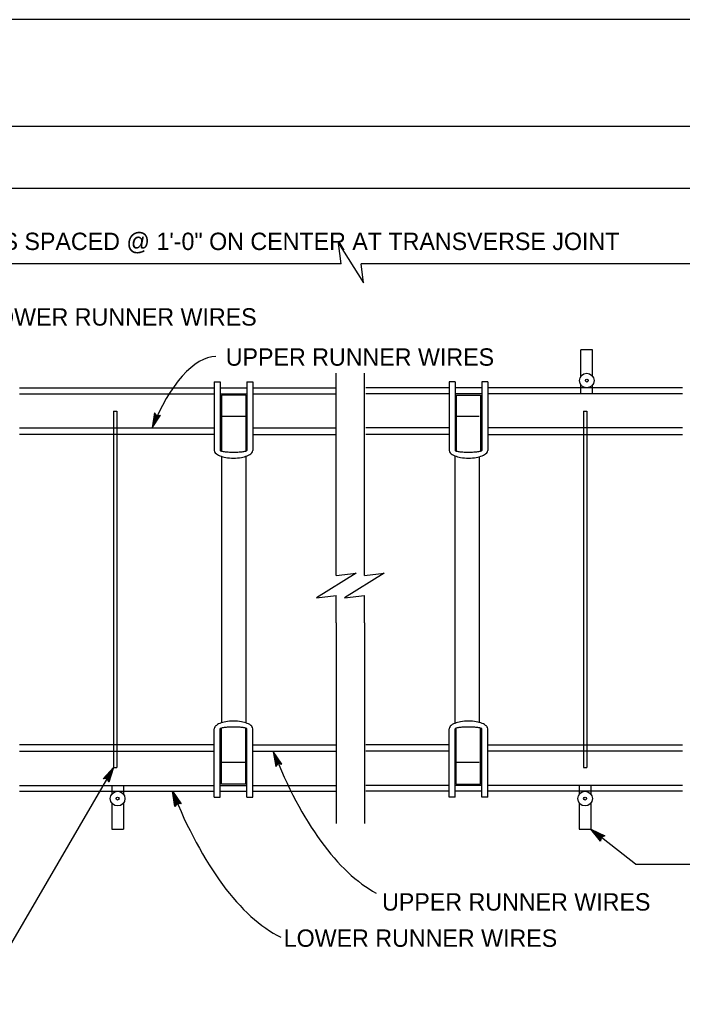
# Model space of a CAD drawing. Extents: x -893 to 867, y -474 to 712.
# Drawn here: x -423.4 to -156.2, y 317.4 to 712 of the extents above; entities that cross this region are included whole.
import ezdxf

# ---------------------------------------------------------------- set-up
doc = ezdxf.new("R2010")
doc.units = 0
for name, color, linetype in [('border_PLOTTING-ELEMENTS', 7, 'Continuous'), ('border_rw_22x34_Cut_Lines', 7, 'Continuous'), ('border_SHEET', 7, 'Continuous'), ('rd_PAVEMENT', 7, 'Continuous'), ('rd_PAVEMENT-anno', 7, 'Continuous'), ('STR_Misc Steel A', 7, 'Continuous'), ('STR_Misc Steel B', 7, 'Continuous'), ('STR_Misc Steel C', 7, 'Continuous'), ('STR_Misc Steel D', 7, 'Continuous'), ('STR_Misc Steel E', 7, 'Continuous'), ('STR_Misc Steel F', 7, 'Continuous')]:
    doc.layers.add(name, color=color, linetype=linetype)

msp = doc.modelspace()

# ---------------------------------------------------------------- linework, layer by layer
at = {"layer": 'border_PLOTTING-ELEMENTS'}
for points in [[(-893.46, -474.04), (866.54, -474.04), (866.54, 711.96), (-893.46, 711.96)], [(-863.46, 668.96), (836.54, 668.96), (836.54, -431.04), (-863.46, -431.04)]]:
    msp.add_lwpolyline(points, close=True, dxfattribs=at)
at = {"layer": 'border_rw_22x34_Cut_Lines'}
msp.add_lwpolyline([(-863.46, 668.96), (836.54, 668.96), (836.54, -431.04), (-863.46, -431.04)], close=True, dxfattribs=at)
at = {"layer": 'border_SHEET'}
msp.add_line((-813.46, 643.95), (811.54, 643.95), dxfattribs=at)
at = {"layer": 'rd_PAVEMENT'}
for p, q in [((-295.73, 498.87), (-295.73, 569.44)), ((-284.34, 494.51), (-284.34, 569.44)), ((-295.73, 487.87), (-295.73, 498.87)), ((-284.34, 487.87), (-284.34, 498.87)), ((-295.73, 468.87), (-295.73, 479.87)), ((-284.34, 468.87), (-284.34, 479.87)), ((-295.73, 468.87), (-295.73, 387.89)), ((-284.34, 468.87), (-284.34, 387.89))]:
    msp.add_line(p, q, dxfattribs=at)
for points in [[(-295.73, 487.87), (-287.73, 488.87), (-303.73, 478.87), (-295.73, 479.87)], [(-284.34, 487.87), (-276.34, 488.87), (-292.34, 478.87), (-284.34, 479.87)]]:
    msp.add_lwpolyline(points, dxfattribs=at)
at = {"layer": 'rd_PAVEMENT-anno'}
for p, q in [((-293.73, 613.47), (-713.3, 613.47)), ((133.75, 613.47), (-285.73, 613.47)), ((-369, 553.43), (-369.96, 547.36)), ((-369.96, 547.36), (-366.52, 552.45)), ((-368.75, 553.1), (-369.45, 548.64)), ((-369.45, 548.65), (-366.94, 552.36)), ((-368.05, 552.19), (-369, 553.43)), ((-369, 553.43), (-369, 553.43)), ((-368.5, 552.75), (-368.95, 549.93)), ((-368.24, 552.45), (-368.44, 551.21)), ((-366.52, 552.44), (-368.05, 552.19)), ((-366.52, 552.44), (-366.52, 552.44)), ((-368.95, 549.93), (-367.33, 552.32)), ((-368.44, 551.21), (-367.75, 552.24)), ((-369.96, 547.36), (-369.96, 547.36)), ((-317.64, 411.85), (-321.09, 416.94)), ((-321.09, 416.94), (-321.09, 416.94)), ((-321.09, 416.94), (-320.12, 410.87)), ((-318.05, 411.92), (-320.58, 415.66)), ((-320.58, 415.64), (-319.87, 411.22)), ((-318.47, 412.01), (-320.07, 414.37)), ((-320.07, 414.37), (-319.61, 411.51)), ((-385.52, 410.52), (-430.42, 333.45)), ((-389.67, 405.98), (-385.52, 410.52)), ((-385.52, 410.52), (-387.35, 404.65)), ((-385.52, 410.52), (-385.52, 410.52)), ((-320.12, 410.87), (-319.18, 412.1)), ((-320.12, 410.87), (-320.12, 410.87)), ((-318.85, 412.04), (-319.56, 413.09)), ((-319.56, 413.09), (-319.37, 411.86)), ((-319.18, 412.1), (-317.64, 411.85)), ((-317.64, 411.85), (-317.64, 411.85)), ((-389.25, 405.99), (-386.2, 409.32)), ((-388.82, 406.01), (-386.89, 408.12)), ((-388.43, 405.99), (-387.58, 406.92)), ((-387.58, 406.92), (-387.95, 405.74)), ((-386.89, 408.12), (-387.76, 405.36)), ((-386.21, 409.31), (-387.55, 405.03)), ((-388.11, 406.01), (-389.67, 405.98)), ((-389.67, 405.98), (-389.67, 405.98)), ((-387.35, 404.65), (-388.11, 406.01)), ((-387.35, 404.65), (-387.35, 404.65)), ((-360.75, 394.83), (-361.71, 400.9)), ((-361.71, 400.9), (-361.71, 400.9)), ((-361.71, 400.9), (-358.27, 395.81)), ((-360.5, 395.16), (-361.21, 399.62)), ((-361.2, 399.61), (-358.69, 395.9)), ((-359.8, 396.06), (-360.75, 394.83)), ((-360.75, 394.83), (-360.75, 394.83)), ((-360.25, 395.51), (-360.7, 398.33)), ((-360.7, 398.33), (-359.08, 395.93)), ((-359.99, 395.8), (-360.19, 397.05)), ((-360.19, 397.05), (-359.5, 396.02)), ((-358.27, 395.81), (-359.8, 396.06)), ((-358.27, 395.81), (-358.27, 395.81)), ((-175.13, 371.59), (-193.07, 385.61)), ((-189.17, 380.86), (-193.07, 385.61)), ((-193.07, 385.61), (-193.07, 385.61)), ((-193.07, 385.61), (-187.52, 382.97)), ((-189.12, 381.28), (-191.98, 384.76)), ((-191.97, 384.76), (-187.93, 382.83)), ((-189.08, 381.7), (-190.89, 383.91)), ((-190.89, 383.91), (-188.28, 382.66)), ((-189.01, 382.09), (-189.8, 383.06)), ((-189.8, 383.06), (-188.69, 382.53)), ((-187.52, 382.97), (-188.97, 382.41)), ((-187.52, 382.97), (-187.52, 382.97)), ((-188.97, 382.41), (-189.17, 380.86)), ((-189.17, 380.86), (-189.17, 380.86)), ((-175.13, 371.59), (-54.09, 371.59))]:
    msp.add_line(p, q, dxfattribs=at)
msp.add_lwpolyline([(-293.73, 613.47), (-294.78, 621.88), (-284.78, 605.88), (-285.73, 613.47)], dxfattribs=at)
for centre, major_axis, ratio, start_param, end_param in [((-353.86, 529.9), (-11.99, -45.99), 0.436733, 3.257272, 4.439194), ((-272.77, 521.06), (-11.12, 165.42), 0.418922, 2.223159, 2.885075), ((-313.58, 500.86), (-13.06, 162.52), 0.424311, 2.198708, 2.890062)]:
    msp.add_ellipse(centre, major_axis=major_axis, ratio=ratio, start_param=start_param, end_param=end_param, dxfattribs=at)
at = {"layer": 'STR_Misc Steel A'}
for p, q in [((-332.21, 551.91), (-342, 551.91)), ((-238.16, 551.91), (-247.96, 551.91)), ((-342, 535.91), (-342, 428.51)), ((-332.21, 535.91), (-332.21, 428.51)), ((-247.96, 535.91), (-247.96, 428.51)), ((-238.16, 535.91), (-238.16, 428.51)), ((-332.21, 412.51), (-342, 412.51)), ((-238.16, 412.51), (-247.96, 412.51))]:
    msp.add_line(p, q, dxfattribs=at)
at = {"layer": 'STR_Misc Steel B'}
for p, q in [((-423.37, 547.36), (-344.89, 547.36)), ((-344.89, 544.76), (-423.37, 544.76)), ((-329.32, 547.36), (-295.73, 547.36)), ((-329.32, 544.76), (-295.73, 544.76)), ((-250.23, 547.36), (-283.82, 547.36)), ((-250.23, 544.76), (-283.82, 544.76)), ((-156.18, 547.36), (-234.66, 547.36)), ((-234.66, 544.76), (-156.18, 544.76)), ((-344.89, 419.66), (-423.37, 419.66)), ((-329.32, 419.66), (-295.73, 419.66)), ((-250.23, 419.66), (-283.82, 419.66)), ((-234.66, 419.66), (-156.18, 419.66)), ((-423.37, 417.07), (-344.89, 417.07)), ((-329.32, 417.07), (-295.73, 417.07)), ((-250.23, 417.07), (-283.82, 417.07)), ((-156.18, 417.07), (-234.66, 417.07))]:
    msp.add_line(p, q, dxfattribs=at)
at = {"layer": 'STR_Misc Steel C'}
for p, q in [((-423.37, 563.52), (-344.89, 563.52)), ((-423.37, 561.12), (-344.89, 561.12)), ((-342.49, 563.52), (-331.72, 563.52)), ((-342.49, 561.12), (-331.72, 561.12)), ((-329.32, 563.52), (-295.73, 563.52)), ((-329.32, 561.12), (-295.73, 561.12)), ((-250.23, 563.52), (-283.82, 563.52)), ((-250.23, 561.12), (-283.82, 561.12)), ((-237.06, 563.52), (-247.83, 563.52)), ((-237.06, 561.12), (-247.83, 561.12)), ((-156.18, 563.52), (-234.66, 563.52)), ((-156.18, 561.12), (-234.66, 561.12)), ((-423.37, 403.3), (-344.89, 403.3)), ((-342.49, 403.3), (-331.72, 403.3)), ((-329.32, 403.3), (-295.73, 403.3)), ((-250.23, 403.3), (-283.82, 403.3)), ((-237.06, 403.3), (-247.83, 403.3)), ((-156.18, 403.3), (-234.66, 403.3)), ((-423.37, 400.9), (-344.89, 400.9)), ((-342.49, 400.9), (-331.72, 400.9)), ((-329.32, 400.9), (-295.73, 400.9)), ((-250.23, 400.9), (-283.82, 400.9)), ((-237.06, 400.9), (-247.83, 400.9)), ((-156.18, 400.9), (-234.66, 400.9))]:
    msp.add_line(p, q, dxfattribs=at)
at = {"layer": 'STR_Misc Steel D'}
for p, q in [((-385.52, 554.19), (-385.52, 410.52)), ((-385.52, 554.19), (-384.13, 554.19)), ((-384.13, 554.19), (-384.13, 410.52)), ((-196.11, 554.19), (-196.11, 410.52)), ((-196.11, 554.19), (-194.73, 554.19)), ((-194.73, 554.19), (-194.73, 410.52)), ((-385.52, 410.52), (-384.13, 410.52)), ((-196.11, 410.52), (-194.73, 410.52))]:
    msp.add_line(p, q, dxfattribs=at)
at = {"layer": 'STR_Misc Steel E'}
for p, q in [((-344.89, 565.92), (-344.89, 538.33)), ((-344.89, 565.92), (-342.49, 565.92)), ((-342.49, 565.92), (-342.49, 538.22)), ((-331.72, 565.92), (-331.72, 538.33)), ((-331.72, 565.92), (-329.32, 565.92)), ((-329.32, 565.92), (-329.32, 538.33)), ((-250.23, 565.92), (-250.23, 538.33)), ((-247.83, 565.92), (-250.23, 565.92)), ((-247.83, 565.92), (-247.83, 538.33)), ((-237.06, 565.92), (-237.06, 538.22)), ((-234.66, 565.92), (-237.06, 565.92)), ((-234.66, 565.92), (-234.66, 538.33)), ((-332.21, 560.58), (-342, 560.58)), ((-342, 560.58), (-342, 538.05)), ((-332.21, 560.58), (-332.21, 538.05)), ((-247.34, 560.58), (-237.55, 560.58)), ((-247.34, 560.58), (-247.34, 538.05)), ((-237.55, 560.58), (-237.55, 538.05)), ((-344.89, 398.5), (-344.89, 426.09)), ((-342.49, 398.5), (-342.49, 426.2)), ((-342, 403.84), (-342, 426.38)), ((-332.21, 403.84), (-332.21, 426.38)), ((-331.72, 398.5), (-331.72, 426.09)), ((-329.32, 398.5), (-329.32, 426.09)), ((-250.23, 398.5), (-250.23, 426.09)), ((-247.83, 398.5), (-247.83, 426.09)), ((-247.34, 403.84), (-247.34, 426.38)), ((-237.55, 403.84), (-237.55, 426.38)), ((-237.06, 398.5), (-237.06, 426.2)), ((-234.66, 398.5), (-234.66, 426.09)), ((-332.21, 403.84), (-342, 403.84)), ((-247.34, 403.84), (-237.55, 403.84)), ((-344.89, 398.5), (-342.49, 398.5)), ((-331.72, 398.5), (-329.32, 398.5)), ((-247.83, 398.5), (-250.23, 398.5)), ((-234.66, 398.5), (-237.06, 398.5))]:
    msp.add_line(p, q, dxfattribs=at)
for centre, radius, start, end in [((-343.5, 538.33), 1.4, 180, 225.9754), ((-340.48, 541.46), 5.74, 225.9754, 248.1815), ((-342.3, 538.33), 0.191, 180, 252.143), ((-339.82, 546.04), 8.29, 252.143, 262.3991), ((-338.2, 558.17), 20.53, 262.3991, 266.8362), ((-337.11, 577.98), 40.37, 266.8362, 270), ((-337.11, 577.98), 40.37, 270, 273.1638), ((-336.01, 558.17), 20.53, 273.1638, 277.6009), ((-334.39, 546.04), 8.29, 277.6009, 287.857), ((-331.91, 538.33), 0.191, 287.857, 0), ((-333.73, 541.46), 5.74, 291.8185, 314.0246), ((-330.72, 538.33), 1.4, 314.0246, 0), ((-248.84, 538.33), 1.4, 180, 225.9754), ((-245.82, 541.46), 5.74, 225.9754, 248.1815), ((-247.64, 538.33), 0.191, 180, 252.143), ((-245.16, 546.04), 8.29, 252.143, 262.3991), ((-243.54, 558.17), 20.53, 262.3991, 266.8362), ((-242.44, 577.98), 40.37, 266.8362, 270), ((-242.44, 577.98), 40.37, 270, 273.1638), ((-241.35, 558.17), 20.53, 273.1638, 277.6009), ((-239.73, 546.04), 8.29, 277.6009, 287.857), ((-237.25, 538.33), 0.191, 287.857, 0), ((-239.07, 541.46), 5.74, 291.8185, 314.0246), ((-236.05, 538.33), 1.4, 314.0246, 360), ((-338.45, 546.53), 11.2, 248.1815, 260.5844), ((-337.11, 554.62), 19.41, 260.5844, 270), ((-337.11, 554.62), 19.41, 270, 279.4156), ((-335.76, 546.53), 11.2, 279.4156, 291.8185), ((-243.79, 546.53), 11.2, 248.1815, 260.5844), ((-242.44, 554.62), 19.41, 260.5844, 270), ((-242.44, 554.62), 19.41, 270, 279.4156), ((-241.1, 546.53), 11.2, 279.4156, 291.8185), ((-343.5, 426.09), 1.4, 134.0246, 180), ((-340.48, 422.97), 5.74, 111.8185, 134.0246), ((-338.45, 417.89), 11.2, 99.4156, 111.8185), ((-342.3, 426.09), 0.191, 107.857, 180), ((-339.82, 418.38), 8.29, 97.6009, 107.857), ((-338.2, 406.25), 20.53, 93.1638, 97.6009), ((-337.11, 409.8), 19.41, 90, 99.4156), ((-337.11, 386.44), 40.37, 90, 93.1638), ((-337.11, 409.8), 19.41, 80.5844, 90), ((-337.11, 386.44), 40.37, 86.8362, 90), ((-336.01, 406.25), 20.53, 82.3991, 86.8362), ((-335.76, 417.89), 11.2, 68.1815, 80.5844), ((-334.39, 418.38), 8.29, 72.143, 82.3991), ((-331.91, 426.09), 0.191, 0, 72.143), ((-333.73, 422.97), 5.74, 45.9754, 68.1815), ((-330.72, 426.09), 1.4, 360, 45.9754), ((-248.84, 426.09), 1.4, 134.0246, 180), ((-245.82, 422.97), 5.74, 111.8185, 134.0246), ((-243.79, 417.89), 11.2, 99.4156, 111.8185), ((-247.64, 426.09), 0.191, 107.857, 180), ((-245.16, 418.38), 8.29, 97.6009, 107.857), ((-243.54, 406.25), 20.53, 93.1638, 97.6009), ((-242.44, 409.8), 19.41, 90, 99.4156), ((-242.44, 386.44), 40.37, 90, 93.1638), ((-242.44, 409.8), 19.41, 80.5844, 90), ((-242.44, 386.44), 40.37, 86.8362, 90), ((-241.35, 406.25), 20.53, 82.3991, 86.8362), ((-241.1, 417.89), 11.2, 68.1815, 80.5844), ((-239.73, 418.38), 8.29, 72.143, 82.3991), ((-237.25, 426.09), 0.191, 0, 72.143), ((-239.07, 422.97), 5.74, 45.9754, 68.1815), ((-236.05, 426.09), 1.4, 0, 45.9754)]:
    msp.add_arc(centre, radius, start, end, dxfattribs=at)
at = {"layer": 'STR_Misc Steel F'}
for p, q in [((-192.37, 578.8), (-197.08, 578.8)), ((-197.08, 568.22), (-197.08, 578.8)), ((-192.37, 568.22), (-192.37, 578.8)), ((-197.08, 561.12), (-197.08, 564.7)), ((-192.37, 561.12), (-192.37, 564.7)), ((-386.2, 403.3), (-386.2, 399.72)), ((-381.5, 403.3), (-381.5, 399.72)), ((-197.77, 403.3), (-197.77, 399.72)), ((-193.07, 403.3), (-193.07, 399.72)), ((-386.2, 396.19), (-386.2, 385.61)), ((-381.5, 396.19), (-381.5, 385.61)), ((-197.77, 396.19), (-197.77, 385.61)), ((-193.07, 396.19), (-193.07, 385.61)), ((-386.2, 385.61), (-381.5, 385.61)), ((-197.77, 385.61), (-193.07, 385.61))]:
    msp.add_line(p, q, dxfattribs=at)
for centre, radius in [((-194.73, 566.46), 2.94), ((-194.73, 566.46), 0.588), ((-383.85, 397.96), 2.94), ((-383.85, 397.96), 0.588), ((-195.42, 397.96), 2.94), ((-195.42, 397.96), 0.588)]:
    msp.add_circle(centre, radius, dxfattribs=at)

# ---------------------------------------------------------------- texts
at = {"layer": 'rd_PAVEMENT-anno'}
for s, p in [('DOWEL BARS SPACED @ 1\'-0" ON CENTER AT TRANSVERSE JOINT', (-486.42, 619.07)), ('LOWER RUNNER WIRES', (-438.05, 588.61)), ('UPPER RUNNER WIRES', (-340.26, 572.44)), ('UPPER RUNNER WIRES', (-277.26, 352.83)), ('LOWER RUNNER WIRES', (-316.9, 338.23))]:
    msp.add_text(s, height=7, dxfattribs=at).set_placement(p)

doc.saveas('drawing.dxf')
